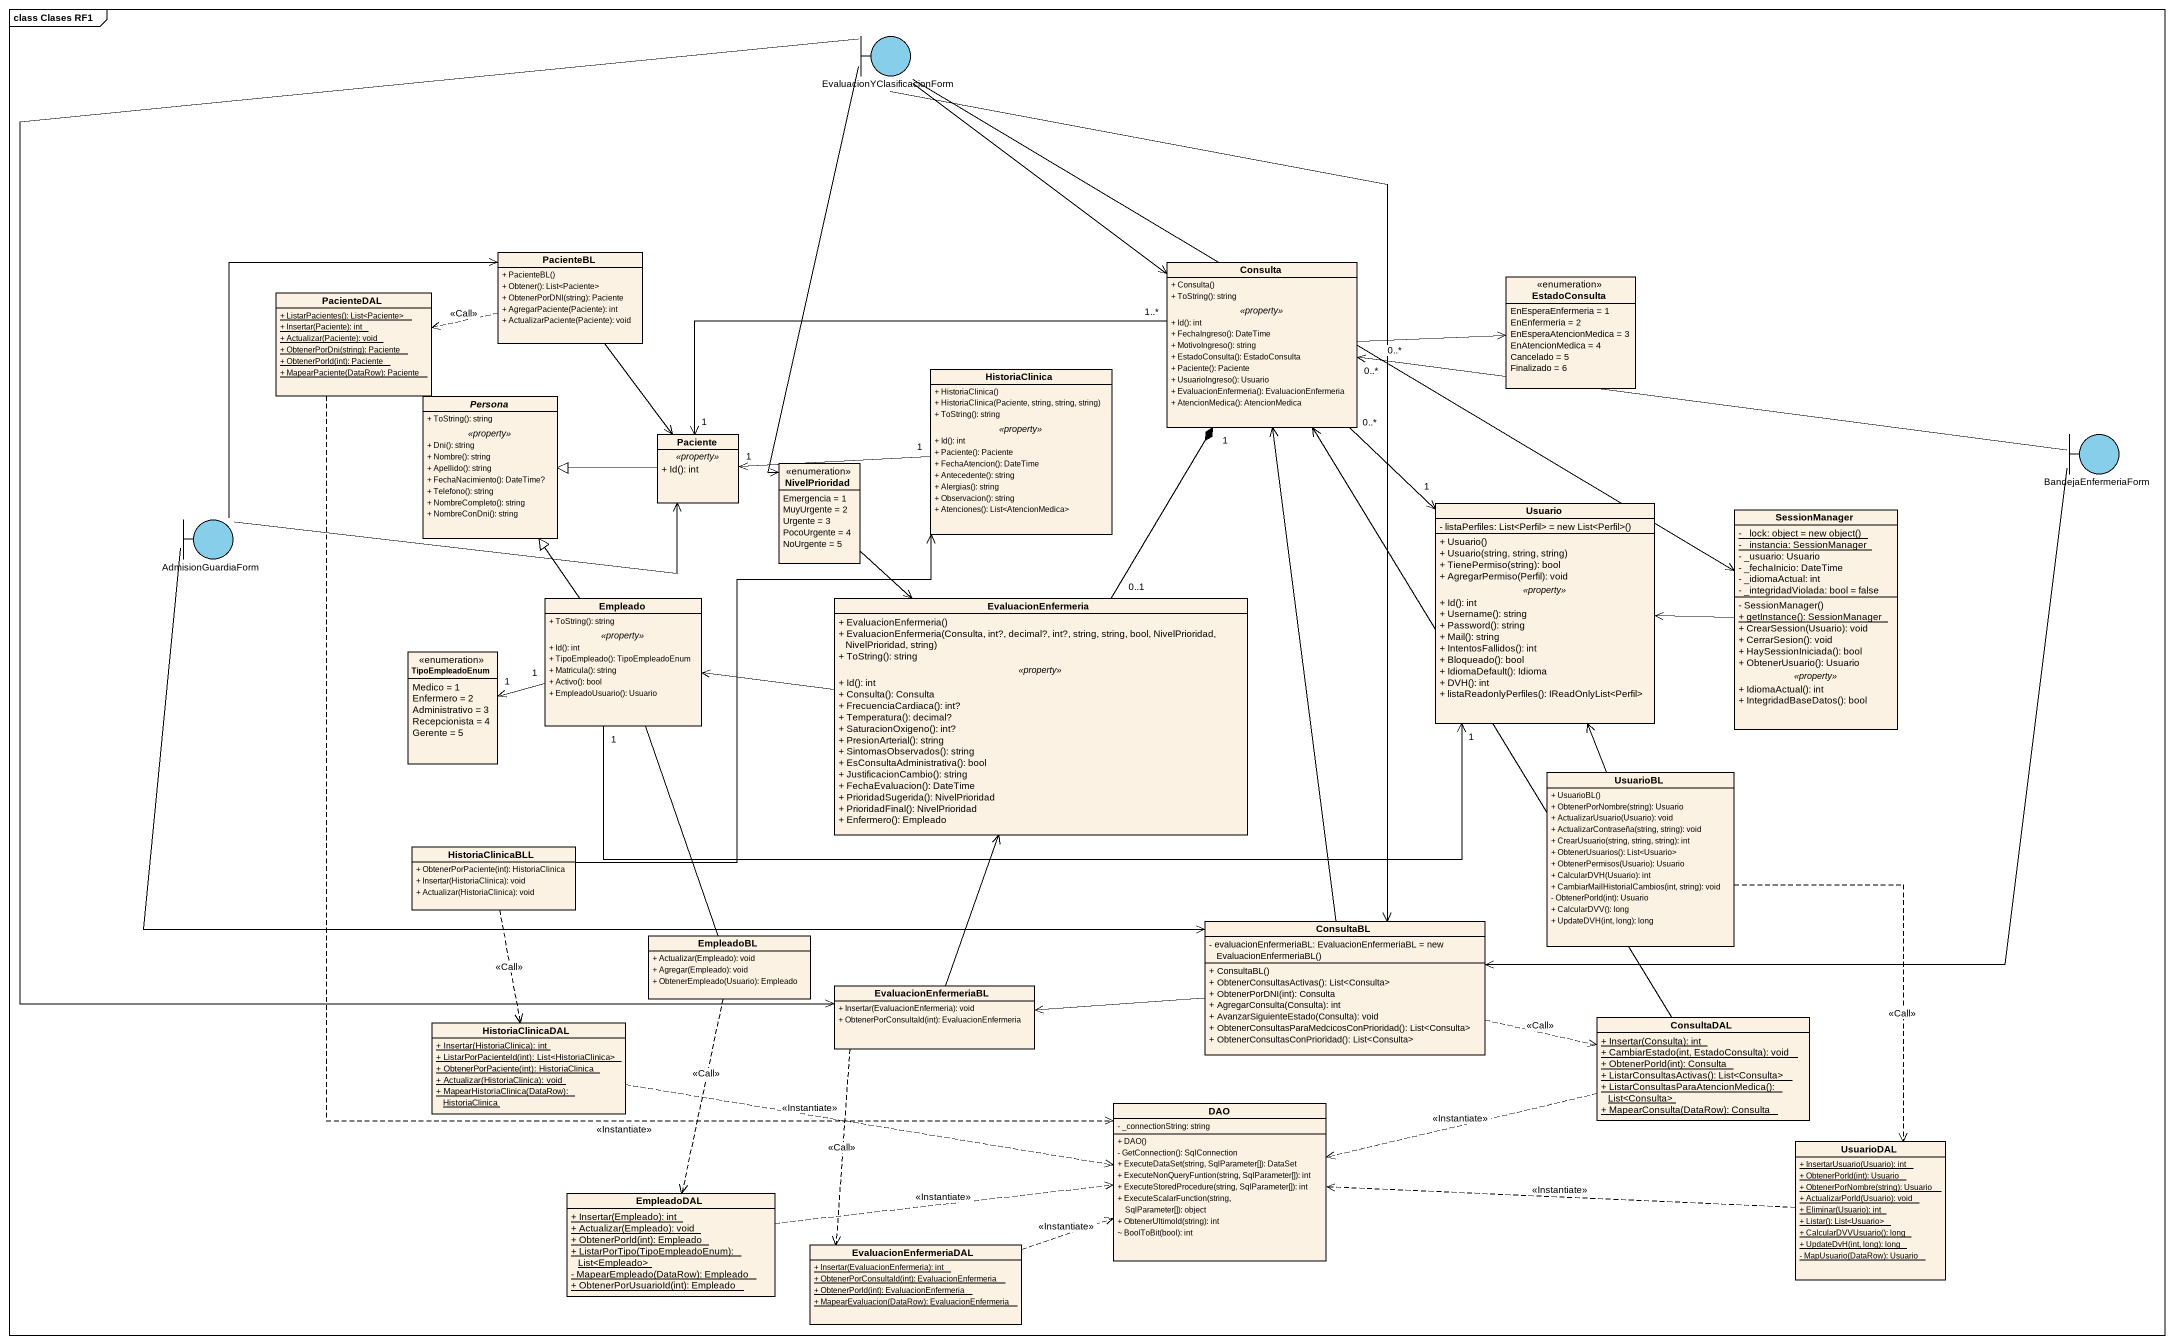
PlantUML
@startuml
mainframe class Clases RF1
allowmixing
hide circle
hide empty members
skinparam classAttributeIconSize 0
boundary EvaluacionYClasificacionForm #87CEEB
class PacienteBL {
  + PacienteBL()
  + Obtener(): List<Paciente>
  + ObtenerPorDNI(string): Paciente
  + AgregarPaciente(Paciente): int
  + ActualizarPaciente(Paciente): void
}
class Consulta {
  + Consulta()
  + ToString(): string
  .. <<property>> ..
  + Id(): int
  + FechaIngreso(): DateTime
  + MotivoIngreso(): string
  + EstadoConsulta(): EstadoConsulta
  + Paciente(): Paciente
  + UsuarioIngreso(): Usuario
  + EvaluacionEnfermeria(): EvaluacionEnfermeria
  + AtencionMedica(): AtencionMedica
}
class PacienteDAL {
  {static} + ListarPacientes(): List<Paciente>
  {static} + Insertar(Paciente): int
  {static} + Actualizar(Paciente): void
  {static} + ObtenerPorDni(string): Paciente
  {static} + ObtenerPorId(int): Paciente
  {static} + MapearPaciente(DataRow): Paciente
}
enum EstadoConsulta {
  EnEsperaEnfermeria = 1
  EnEnfermeria = 2
  EnEsperaAtencionMedica = 3
  EnAtencionMedica = 4
  Cancelado = 5
  Finalizado = 6
}
class HistoriaClinica {
  + HistoriaClinica()
  + HistoriaClinica(Paciente, string, string, string)
  + ToString(): string
  .. <<property>> ..
  + Id(): int
  + Paciente(): Paciente
  + FechaAtencion(): DateTime
  + Antecedente(): string
  + Alergias(): string
  + Observacion(): string
  + Atenciones(): List<AtencionMedica>
}
abstract class Persona {
  + ToString(): string
  .. <<property>> ..
  + Dni(): string
  + Nombre(): string
  + Apellido(): string
  + FechaNacimiento(): DateTime?
  + Telefono(): string
  + NombreCompleto(): string
  + NombreConDni(): string
}
class Paciente {
  .. <<property>> ..
  + Id(): int
}
enum NivelPrioridad {
  Emergencia = 1
  MuyUrgente = 2
  Urgente = 3
  PocoUrgente = 4
  NoUrgente = 5
}
boundary BandejaEnfermeriaForm #87CEEB
class Usuario {
  {field} - listaPerfiles: List<Perfil> = new List<Perfil>()
  --
  + Usuario()
  + Usuario(string, string, string)
  + TienePermiso(string): bool
  + AgregarPermiso(Perfil): void
  .. <<property>> ..
  + Id(): int
  + Username(): string
  + Password(): string
  + Mail(): string
  + IntentosFallidos(): int
  + Bloqueado(): bool
  + IdiomaDefault(): Idioma
  + DVH(): int
  + listaReadonlyPerfiles(): IReadOnlyList<Perfil>
}
class SessionManager {
  {static} {field} - _lock: object = new object()
  {static} - _instancia: SessionManager
  - _usuario: Usuario
  - _fechaInicio: DateTime
  - _idiomaActual: int
  - _integridadViolada: bool = false
  --
  - SessionManager()
  {static} + getInstance(): SessionManager
  + CrearSession(Usuario): void
  + CerrarSesion(): void
  + HaySessionIniciada(): bool
  + ObtenerUsuario(): Usuario
  .. <<property>> ..
  + IdiomaActual(): int
  + IntegridadBaseDatos(): bool
}
boundary AdmisionGuardiaForm #87CEEB
class Empleado {
  + ToString(): string
  .. <<property>> ..
  + Id(): int
  + TipoEmpleado(): TipoEmpleadoEnum
  + Matricula(): string
  + Activo(): bool
  + EmpleadoUsuario(): Usuario
}
class EvaluacionEnfermeria {
  + EvaluacionEnfermeria()
  + EvaluacionEnfermeria(Consulta, int?, decimal?, int?, string, string, bool, NivelPrioridad, NivelPrioridad, string)
  + ToString(): string
  .. <<property>> ..
  + Id(): int
  + Consulta(): Consulta
  + FrecuenciaCardiaca(): int?
  + Temperatura(): decimal?
  + SaturacionOxigeno(): int?
  + PresionArterial(): string
  + SintomasObservados(): string
  + EsConsultaAdministrativa(): bool
  + JustificacionCambio(): string
  + FechaEvaluacion(): DateTime
  + PrioridadSugerida(): NivelPrioridad
  + PrioridadFinal(): NivelPrioridad
  + Enfermero(): Empleado
}
enum TipoEmpleadoEnum {
  Medico = 1
  Enfermero = 2
  Administrativo = 3
  Recepcionista = 4
  Gerente = 5
}
class UsuarioBL {
  + UsuarioBL()
  + ObtenerPorNombre(string): Usuario
  + ActualizarUsuario(Usuario): void
  + ActualizarContraseña(string, string): void
  + CrearUsuario(string, string, string): int
  + ObtenerUsuarios(): List<Usuario>
  + ObtenerPermisos(Usuario): Usuario
  + CalcularDVH(Usuario): int
  + CambiarMailHistorialCambios(int, string): void
  - ObtenerPorId(int): Usuario
  + CalcularDVV(): long
  + UpdateDVH(int, long): long
}
class HistoriaClinicaBLL {
  + ObtenerPorPaciente(int): HistoriaClinica
  + Insertar(HistoriaClinica): void
  + Actualizar(HistoriaClinica): void
}
class ConsultaBL {
  {field} - evaluacionEnfermeriaBL: EvaluacionEnfermeriaBL = new EvaluacionEnfermeriaBL()
  + ConsultaBL()
  + ObtenerConsultasActivas(): List<Consulta>
  + ObtenerPorDNI(int): Consulta
  + AgregarConsulta(Consulta): int
  + AvanzarSiguienteEstado(Consulta): void
  + ObtenerConsultasParaMedcicosConPrioridad(): List<Consulta>
  + ObtenerConsultasConPrioridad(): List<Consulta>
}
class EmpleadoBL {
  + Actualizar(Empleado): void
  + Agregar(Empleado): void
  + ObtenerEmpleado(Usuario): Empleado
}
class EvaluacionEnfermeriaBL {
  + Insertar(EvaluacionEnfermeria): void
  + ObtenerPorConsultaId(int): EvaluacionEnfermeria
}
class HistoriaClinicaDAL {
  {static} + Insertar(HistoriaClinica): int
  {static} + ListarPorPacienteId(int): List<HistoriaClinica>
  {static} + ObtenerPorPaciente(int): HistoriaClinica
  {static} + Actualizar(HistoriaClinica): void
  {static} + MapearHistoriaClinica(DataRow): HistoriaClinica
}
class ConsultaDAL {
  {static} + Insertar(Consulta): int
  {static} + CambiarEstado(int, EstadoConsulta): void
  {static} + ObtenerPorId(int): Consulta
  {static} + ListarConsultasActivas(): List<Consulta>
  {static} + ListarConsultasParaAtencionMedica(): List<Consulta>
  {static} + MapearConsulta(DataRow): Consulta
}
class DAO {
  - _connectionString: string
  + DAO()
  - GetConnection(): SqlConnection
  + ExecuteDataSet(string, SqlParameter[]): DataSet
  + ExecuteNonQueryFuntion(string, SqlParameter[]): int
  + ExecuteStoredProcedure(string, SqlParameter[]): int
  + ExecuteScalarFunction(string, SqlParameter[]): object
  + ObtenerUltimoId(string): int
  ~ BoolToBit(bool): int
}
class UsuarioDAL {
  {static} + InsertarUsuario(Usuario): int
  {static} + ObtenerPorId(int): Usuario
  {static} + ObtenerPorNombre(string): Usuario
  {static} + ActualizarPorId(Usuario): void
  {static} + Eliminar(Usuario): int
  {static} + Listar(): List<Usuario>
  {static} + CalcularDVVUsuario(): long
  {static} + UpdateDvH(int, long): long
  {static} - MapUsuario(DataRow): Usuario
}
class EmpleadoDAL {
  {static} + Insertar(Empleado): int
  {static} + Actualizar(Empleado): void
  {static} + ObtenerPorId(int): Empleado
  {static} + ListarPorTipo(TipoEmpleadoEnum): List<Empleado>
  {static} - MapearEmpleado(DataRow): Empleado
  {static} + ObtenerPorUsuarioId(int): Empleado
}
class EvaluacionEnfermeriaDAL {
  {static} + Insertar(EvaluacionEnfermeria): int
  {static} + ObtenerPorConsultaId(int): EvaluacionEnfermeria
  {static} + ObtenerPorId(int): EvaluacionEnfermeria
  {static} + MapearEvaluacion(DataRow): EvaluacionEnfermeria
}
EvaluacionYClasificacionForm -right-> Consulta
EvaluacionYClasificacionForm --> NivelPrioridad
EvaluacionYClasificacionForm -right-> SessionManager
EvaluacionYClasificacionForm --> ConsultaBL
EvaluacionYClasificacionForm --> EvaluacionEnfermeriaBL
PacienteBL .left.> PacienteDAL : <<Call>>
PacienteBL --> Paciente
Consulta -right-> EstadoConsulta
Consulta "0..*" --> "1" Usuario
PacienteDAL ..> DAO : <<Instantiate>>
HistoriaClinica "1" -left-> "1" Paciente
Paciente "1" <-right- "1..*" Consulta
Paciente -left-|> Persona
NivelPrioridad --> EvaluacionEnfermeria
BandejaEnfermeriaForm -left-> "0..*" Consulta
BandejaEnfermeriaForm -left-> "0..*" Consulta
BandejaEnfermeriaForm --> ConsultaBL
Usuario "1" <-left- "1" Empleado
SessionManager -left-> Usuario
AdmisionGuardiaForm -up-> PacienteBL
AdmisionGuardiaForm -right-> Paciente
AdmisionGuardiaForm -right-> ConsultaBL
Empleado -up-|> Persona
EvaluacionEnfermeria "0..1" -up-* "1" Consulta
EvaluacionEnfermeria <-up- NivelPrioridad
EvaluacionEnfermeria -left-> Empleado
TipoEmpleadoEnum "1" <-right- "1" Empleado
UsuarioBL -up-> Usuario
UsuarioBL ..> UsuarioDAL : <<Call>>
HistoriaClinicaBLL -up-> HistoriaClinica
HistoriaClinicaBLL ..> HistoriaClinicaDAL : <<Call>>
ConsultaBL -up-> Consulta
ConsultaBL -left-> EvaluacionEnfermeriaBL
ConsultaBL .right.> ConsultaDAL : <<Call>>
EmpleadoBL -up- Empleado
EmpleadoBL ..> EmpleadoDAL : <<Call>>
EvaluacionEnfermeriaBL -up-> EvaluacionEnfermeria
EvaluacionEnfermeriaBL ..> EvaluacionEnfermeriaDAL : <<Call>>
HistoriaClinicaDAL .right.> DAO : <<Instantiate>>
ConsultaDAL -up-> Consulta
ConsultaDAL .left.> DAO : <<Instantiate>>
UsuarioDAL .left.> DAO : <<Instantiate>>
EmpleadoDAL .right.> DAO : <<Instantiate>>
EvaluacionEnfermeriaDAL .right.> DAO : <<Instantiate>>
@enduml
